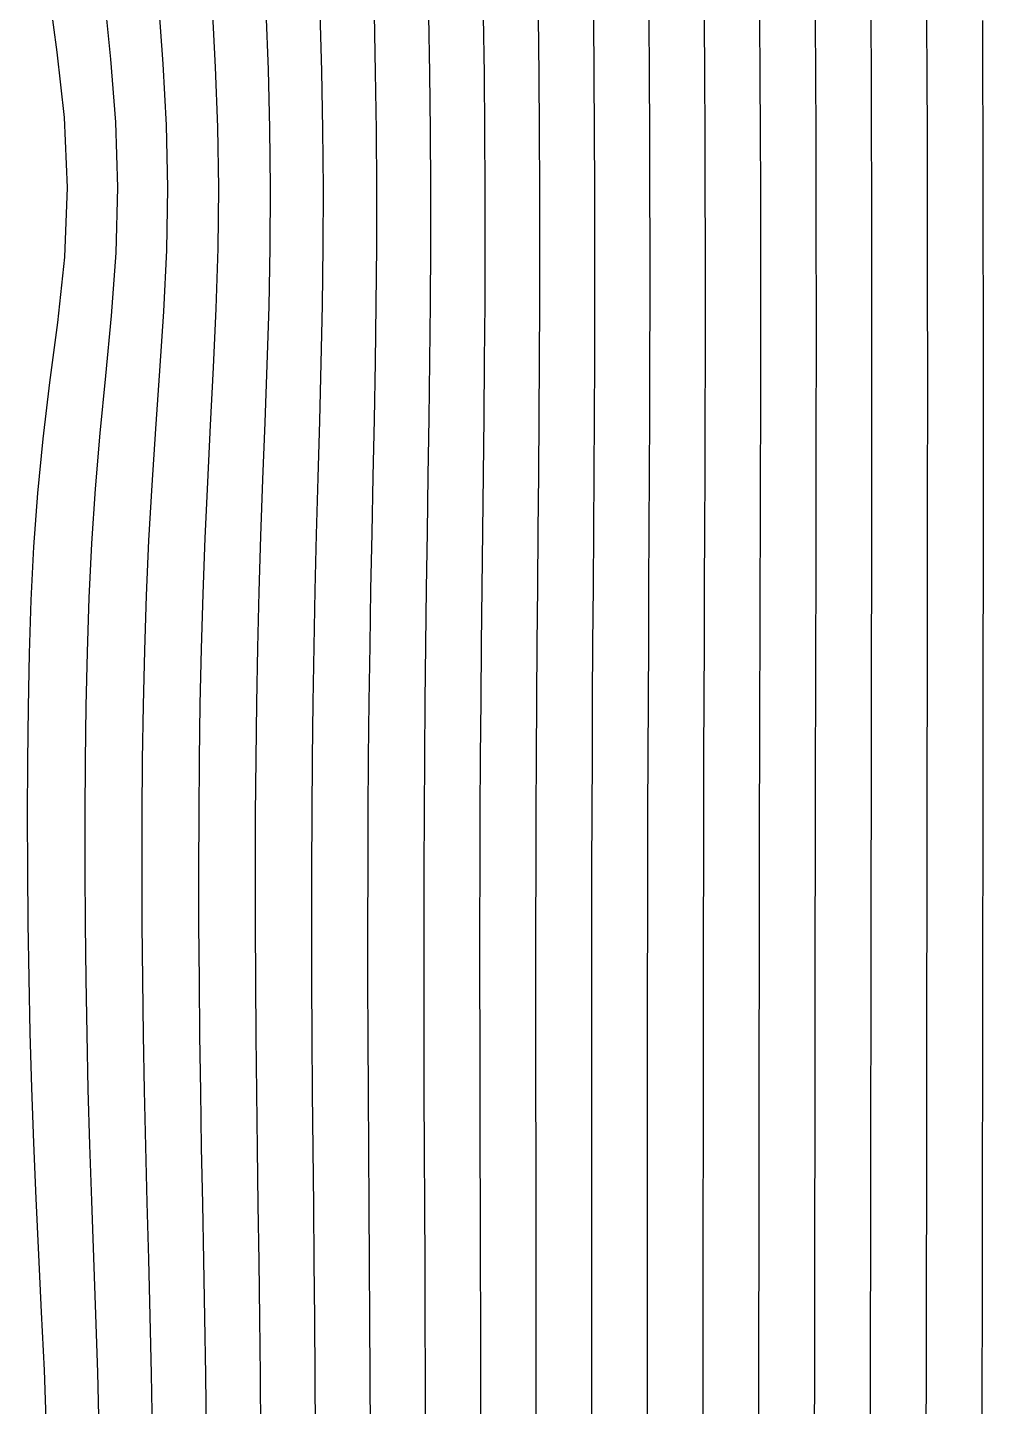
# Model space of a CAD drawing. Header units: metres. Extents: x -287 to 275, y -246 to 245.
# Drawn here: x -204.2 to -119.2, y -122.9 to -0.4 of the extents above; entities that cross this region are included whole.
import ezdxf

# ---------------------------------------------------------------- set-up
doc = ezdxf.new("R2010")
doc.units = ezdxf.units.M

msp = doc.modelspace()

# ---------------------------------------------------------------- linework, layer by layer
for p, q in [((-201.54321, -2.555267, -689.67957), (-202.26895, 2.79657, -690.34454)), ((-196.78159, -3.16748, -690.5849), (-197.31924, 2.172607, -690.9611)), ((-192.12845, -3.59195, -691.2075), (-192.50995, 1.702576, -691.42316)), ((-187.4721, -3.883331, -691.6295), (-187.74191, 1.359894, -691.75714)), ((-182.77567, -4.086548, -691.9185), (-182.96939, 1.110779, -691.99725)), ((-178.03271, -4.232208, -692.12067), (-178.17505, 0.927399, -692.1712)), ((-173.24734, -4.339752, -692.2653), (-173.35464, 0.789825, -692.29913)), ((-168.42627, -4.421661, -692.37134), (-168.50922, 0.684357, -692.3948)), ((-163.57602, -4.48587, -692.4507), (-163.64178, 0.601746, -692.4675)), ((-158.7023, -4.537476, -692.5114), (-158.75558, 0.535614, -692.52386)), ((-153.80957, -4.580017, -692.55865), (-153.8537, 0.481598, -692.5681)), ((-148.90158, -4.615784, -692.596), (-148.93875, 0.436707, -692.6034)), ((-143.98111, -4.646362, -692.6261), (-144.01294, 0.398743, -692.63196)), ((-139.05045, -4.672943, -692.6506), (-139.07803, 0.366211, -692.65533)), ((-134.11136, -4.696289, -692.6708), (-134.13562, 0.337982, -692.6747)), ((-129.16528, -4.717072, -692.6876), (-129.1868, 0.313171, -692.69086)), ((-124.21332, -4.735687, -692.7018), (-124.232544, 0.291199, -692.7045)), ((-119.25647, -4.752533, -692.7138), (-119.2738, 0.271576, -692.7162)), ((-200.91138, -8.375458, -689.1016), (-201.54321, -2.555267, -689.67957)), ((-196.35098, -8.779938, -690.2845), (-196.78159, -3.16748, -690.5849)), ((-191.84036, -9.044678, -691.0455), (-192.12845, -3.59195, -691.2075)), ((-187.27591, -9.220367, -691.53735), (-187.4721, -3.883331, -691.6295)), ((-182.63782, -9.341278, -691.8631), (-182.77567, -4.086548, -691.9185)), ((-177.93237, -9.42804, -692.0855), (-178.03271, -4.232208, -692.12067)), ((-173.17169, -9.493011, -692.2419), (-173.24734, -4.339752, -692.2653)), ((-168.36728, -9.54364, -692.355), (-168.42627, -4.421661, -692.37134)), ((-163.52866, -9.584503, -692.43884), (-163.57602, -4.48587, -692.4507)), ((-158.66321, -9.618439, -692.5025), (-158.7023, -4.537476, -692.5114)), ((-153.77664, -9.6474, -692.55176), (-153.80957, -4.580017, -692.55865)), ((-148.87323, -9.672577, -692.5905), (-148.90158, -4.615784, -692.596)), ((-143.95639, -9.694763, -692.62164), (-143.98111, -4.646362, -692.6261)), ((-139.02856, -9.714691, -692.64685), (-139.05045, -4.672943, -692.6506)), ((-134.0918, -9.732666, -692.66766), (-134.11136, -4.696289, -692.6708)), ((-129.14764, -9.749023, -692.68494), (-129.16528, -4.717072, -692.6876)), ((-124.19733, -9.764008, -692.6995), (-124.21332, -4.735687, -692.7018)), ((-119.24182, -9.777832, -692.71185), (-119.25647, -4.752533, -692.7138)), ((-200.64502, -14.576233, -688.86115), (-200.91138, -8.375458, -689.1016)), ((-196.17569, -14.588348, -690.16455), (-196.35098, -8.779938, -690.2845)), ((-191.72397, -14.60141, -690.9818), (-191.84036, -9.044678, -691.0455)), ((-187.19534, -14.615234, -691.5009), (-187.27591, -9.220367, -691.53735)), ((-182.57913, -14.629639, -691.84064), (-182.63782, -9.341278, -691.8631)), ((-177.88736, -14.644379, -692.07056), (-177.93237, -9.42804, -692.0855)), ((-173.13553, -14.659271, -692.2313), (-173.17169, -9.493011, -692.2419)), ((-168.33713, -14.674225, -692.34717), (-168.36728, -9.54364, -692.355)), ((-163.50272, -14.689026, -692.43274), (-163.52866, -9.584503, -692.43884)), ((-158.64035, -14.703583, -692.49756), (-158.66321, -9.618439, -692.5025)), ((-153.75613, -14.717834, -692.54767), (-153.77664, -9.6474, -692.55176)), ((-148.85461, -14.731659, -692.58716), (-148.87323, -9.672577, -692.5905)), ((-143.9393, -14.745026, -692.6187), (-143.95639, -9.694763, -692.62164)), ((-139.01282, -14.757904, -692.64435), (-139.02856, -9.714691, -692.64685)), ((-134.07721, -14.770233, -692.66547), (-134.0918, -9.732666, -692.66766)), ((-129.13406, -14.782013, -692.683), (-129.14764, -9.749023, -692.68494)), ((-124.18463, -14.793243, -692.69775), (-124.19733, -9.764008, -692.6995)), ((-119.22998, -14.803894, -692.7103), (-119.24182, -9.777832, -692.71185)), ((-200.88824, -20.775055, -689.091), (-200.64502, -14.576233, -688.86115)), ((-196.32568, -20.39502, -690.2744), (-196.17569, -14.588348, -690.16455)), ((-191.8133, -20.156677, -691.03595), (-191.72397, -14.60141, -690.9818)), ((-187.24753, -20.008911, -691.5284), (-187.19534, -14.615234, -691.5009)), ((-182.60855, -19.917023, -691.8548), (-182.57913, -14.629639, -691.84064)), ((-177.90259, -19.859955, -692.0777), (-177.88736, -14.644379, -692.07056)), ((-173.14172, -19.825012, -692.2347), (-173.13553, -14.659271, -692.2313)), ((-168.33746, -19.804413, -692.3483), (-168.33713, -14.674225, -692.34717)), ((-163.49918, -19.793335, -692.43274), (-163.50272, -14.689026, -692.43274)), ((-158.63434, -19.788666, -692.4969), (-158.64035, -14.703583, -692.49756)), ((-153.7485, -19.7883, -692.54663), (-153.75613, -14.717834, -692.54767)), ((-148.84598, -19.790894, -692.5859), (-148.85461, -14.731659, -692.58716)), ((-143.93011, -19.795502, -692.6174), (-143.9393, -14.745026, -692.6187)), ((-139.00333, -19.801361, -692.643), (-139.01282, -14.757904, -692.64435)), ((-134.06769, -19.808075, -692.6641), (-134.07721, -14.770233, -692.66547)), ((-129.12463, -19.815308, -692.68176), (-129.13406, -14.782013, -692.683)), ((-124.175415, -19.822784, -692.6966), (-124.18463, -14.793243, -692.69775)), ((-119.22107, -19.830322, -692.7092), (-119.22998, -14.803894, -692.7103)), ((-201.49643, -26.589294, -689.658), (-200.88824, -20.775055, -689.091)), ((-196.73041, -26.00235, -690.56445), (-196.32568, -20.39502, -690.2744)), ((-192.07379, -25.605042, -691.1883), (-191.8133, -20.156677, -691.03595)), ((-187.41486, -25.342377, -691.61145), (-187.24753, -20.008911, -691.5284)), ((-182.71667, -25.168854, -691.90173), (-182.60855, -19.917023, -691.8548)), ((-177.97272, -25.053589, -692.10504), (-177.90259, -19.859955, -692.0777)), ((-173.18704, -24.976654, -692.25085), (-173.14172, -19.825012, -692.2347)), ((-168.36627, -24.925323, -692.358), (-168.33746, -19.804413, -692.3483)), ((-163.51682, -24.891357, -692.4385), (-163.49918, -19.793335, -692.43274)), ((-158.64429, -24.869385, -692.5002), (-158.63434, -19.788666, -692.4969)), ((-153.75314, -24.855774, -692.5484), (-153.7485, -19.7883, -692.54663)), ((-148.84692, -24.848053, -692.5867), (-148.84598, -19.790894, -692.5859)), ((-143.92847, -24.844482, -692.61755), (-143.93011, -19.795502, -692.6174)), ((-138.99991, -24.843842, -692.6428), (-139.00333, -19.801361, -692.643)), ((-134.06305, -24.845306, -692.6637), (-134.06769, -19.808075, -692.6641)), ((-129.11923, -24.848206, -692.68115), (-129.12463, -19.815308, -692.68176)), ((-124.169495, -24.852112, -692.6959), (-124.175415, -19.822784, -692.6966)), ((-119.214905, -24.856659, -692.7085), (-119.22107, -19.830322, -692.7092)), ((-192.42667, -30.892303, -691.3938), (-192.07379, -25.605042, -691.1883)), ((-187.65482, -30.57962, -691.72974), (-187.41486, -25.342377, -691.61145)), ((-182.87973, -30.36145, -691.9717), (-182.71667, -25.168854, -691.90173)), ((-178.08401, -30.209564, -692.1475), (-177.97272, -25.053589, -692.10504)), ((-173.26324, -30.103607, -692.2772), (-173.18704, -24.976654, -692.25085)), ((-168.4184, -30.029633, -692.3746), (-168.36627, -24.925323, -692.358)), ((-163.55228, -29.977997, -692.44904), (-163.51682, -24.891357, -692.4385)), ((-158.668, -29.94217, -692.5069), (-158.64429, -24.869385, -692.5002)), ((-153.76852, -29.917633, -692.5526), (-153.75314, -24.855774, -692.5484)), ((-148.85638, -29.901184, -692.5893), (-148.84692, -24.848053, -692.5867)), ((-143.93362, -29.890594, -692.61914), (-143.92847, -24.844482, -692.61755)), ((-139.00201, -29.884247, -692.6437), (-138.99991, -24.843842, -692.6428)), ((-134.06299, -29.881042, -692.66406), (-134.06305, -24.845306, -692.6637)), ((-129.11758, -29.880066, -692.6812), (-129.11923, -24.848206, -692.68115)), ((-124.16675, -29.880707, -692.6958), (-124.169495, -24.852112, -692.6959)), ((-119.211365, -29.882507, -692.70825), (-119.214905, -24.856659, -692.7085)), ((-202.19748, -31.931183, -690.31165), (-201.49643, -26.589294, -689.658)), ((-197.24115, -31.333801, -690.92993), (-196.73041, -26.00235, -690.56445)), ((-187.92044, -35.71454, -691.8607), (-187.65482, -30.57962, -691.72974)), ((-183.0694, -35.486603, -692.0529), (-182.87973, -30.36145, -691.9717)), ((-178.21896, -35.320465, -692.1988), (-178.08401, -30.209564, -692.1475)), ((-173.35928, -35.200012, -692.3102), (-173.26324, -30.103607, -692.2772)), ((-168.48672, -35.112793, -692.39606), (-168.4184, -30.029633, -692.3746)), ((-163.60077, -35.049774, -692.4632), (-163.55228, -29.977997, -692.44904)), ((-158.70224, -35.004364, -692.5163), (-158.668, -29.94217, -692.5069)), ((-153.79242, -34.971863, -692.5589), (-153.76852, -29.917633, -692.5526)), ((-148.87274, -34.94876, -692.59344), (-148.85638, -29.901184, -692.5893)), ((-143.94449, -34.932648, -692.6218), (-143.93362, -29.890594, -692.61914)), ((-139.00885, -34.921722, -692.6454), (-139.00201, -29.884247, -692.6437)), ((-134.0668, -34.91458, -692.66516), (-134.06299, -29.881042, -692.66406)), ((-129.1192, -34.91031, -692.6818), (-129.11758, -29.880066, -692.6812)), ((-124.16687, -34.908142, -692.6961), (-124.16675, -29.880707, -692.6958)), ((-119.210266, -34.9075, -692.7083), (-119.211365, -29.882507, -692.70825)), ((-197.73346, -36.429535, -691.28326), (-197.24115, -31.333801, -690.92993)), ((-192.79413, -36.023224, -691.6082), (-192.42667, -30.892303, -691.3938)), ((-202.81113, -36.933807, -690.8859), (-202.19748, -31.931183, -690.31165)), ((-183.26074, -40.549316, -692.13525), (-183.0694, -35.486603, -692.0529)), ((-178.36084, -40.386993, -692.2529), (-178.21896, -35.320465, -692.1988)), ((-173.46384, -40.26471, -692.3461), (-173.35928, -35.200012, -692.3102)), ((-168.56357, -40.17328, -692.4202), (-168.48672, -35.112793, -692.39606)), ((-163.65707, -40.105164, -692.47955), (-163.60077, -35.049774, -692.4632)), ((-158.74338, -40.054626, -692.52747), (-158.70224, -35.004364, -692.5163)), ((-153.8223, -40.017273, -692.5665), (-153.79242, -34.971863, -692.5589)), ((-148.8942, -39.98987, -692.59875), (-148.87274, -34.94876, -692.59344)), ((-143.95969, -39.96991, -692.6254), (-143.94449, -34.932648, -692.6218)), ((-139.01935, -39.955597, -692.6479), (-139.00885, -34.921722, -692.6454)), ((-134.07382, -39.945465, -692.6668), (-134.0668, -34.91458, -692.66516)), ((-129.12363, -39.93857, -692.6829), (-129.1192, -34.91031, -692.6818)), ((-124.16931, -39.934082, -692.6968), (-124.16687, -34.908142, -692.6961)), ((-119.21124, -39.931396, -692.70874), (-119.210266, -34.9075, -692.7083)), ((-198.14618, -41.371582, -691.5814), (-197.73346, -36.429535, -691.28326)), ((-193.12607, -41.035095, -691.80304), (-192.79413, -36.023224, -691.6082)), ((-188.17545, -40.762146, -691.9871), (-187.92044, -35.71454, -691.8607)), ((-203.28241, -41.758636, -691.33044), (-202.81113, -36.933807, -690.8859)), ((-178.49658, -45.414886, -692.3051), (-178.36084, -40.386993, -692.2529)), ((-173.56741, -45.300385, -692.38196), (-173.46384, -40.26471, -692.3461)), ((-168.64197, -45.212006, -692.445), (-168.56357, -40.17328, -692.4202)), ((-163.71619, -45.14435, -692.49677), (-163.65707, -40.105164, -692.47955)), ((-158.78769, -45.092743, -692.53955), (-158.74338, -40.054626, -692.52747)), ((-153.85538, -45.05365, -692.575), (-153.8223, -40.017273, -692.5665)), ((-148.91876, -45.02414, -692.60474), (-148.8942, -39.98987, -692.59875)), ((-143.97778, -45.002014, -692.6297), (-143.95969, -39.96991, -692.6254)), ((-139.03253, -44.985535, -692.6508), (-139.01935, -39.955597, -692.6479)), ((-134.08322, -44.97339, -692.6689), (-134.07382, -39.945465, -692.6668)), ((-129.13022, -44.96454, -692.6844), (-129.12363, -39.93857, -692.6829)), ((-124.173706, -44.958282, -692.6978), (-124.16931, -39.934082, -692.6968)), ((-119.21399, -44.95398, -692.7094), (-119.21124, -39.931396, -692.70874)), ((-198.4661, -46.231445, -691.81537), (-198.14618, -41.371582, -691.5814)), ((-193.40097, -45.970154, -691.9662), (-193.12607, -41.035095, -691.80304)), ((-188.39905, -45.745544, -692.09906), (-188.17545, -40.762146, -691.9871)), ((-183.43665, -45.56143, -692.2117), (-183.26074, -40.549316, -692.13525)), ((-203.62177, -46.513336, -691.655), (-203.28241, -41.758636, -691.33044)), ((-173.66287, -50.3118, -692.41547), (-173.56741, -45.300385, -692.38196)), ((-168.71637, -50.23175, -692.4688), (-168.64197, -45.212006, -692.445)), ((-163.77374, -50.16873, -692.51373), (-163.71619, -45.14435, -692.49677)), ((-158.83197, -50.119507, -692.5517), (-158.78769, -45.092743, -692.53955)), ((-153.88928, -50.081238, -692.5838), (-153.85538, -45.05365, -692.575)), ((-148.94461, -50.051666, -692.611), (-148.91876, -45.02414, -692.60474)), ((-143.99734, -50.0289, -692.6342), (-143.97778, -45.002014, -692.6297)), ((-139.04724, -50.011475, -692.6542), (-139.03253, -44.985535, -692.6508)), ((-134.09424, -49.99823, -692.6713), (-134.08322, -44.97339, -692.6689)), ((-129.13828, -49.98819, -692.68616), (-129.13022, -44.96454, -692.6844)), ((-124.179565, -49.980682, -692.69904), (-124.173706, -44.958282, -692.6978)), ((-119.21808, -49.97519, -692.7103), (-119.21399, -44.95398, -692.7094)), ((-203.85715, -51.253693, -691.886), (-203.62177, -46.513336, -691.655)), ((-198.70212, -51.055786, -691.9915), (-198.4661, -46.231445, -691.81537)), ((-193.61575, -50.86206, -692.09595), (-193.40097, -45.970154, -691.9662)), ((-188.5828, -50.68692, -692.19257), (-188.39905, -45.745544, -692.09906)), ((-183.58777, -50.536743, -692.2783), (-183.43665, -45.56143, -692.2117)), ((-178.6177, -50.412384, -692.35236), (-178.49658, -45.414886, -692.3051)), ((-168.78287, -55.236053, -692.4905), (-168.71637, -50.23175, -692.4688)), ((-163.8265, -55.180695, -692.5296), (-163.77374, -50.16873, -692.51373)), ((-158.87357, -55.136353, -692.5633), (-158.83197, -50.119507, -692.5517)), ((-153.9219, -55.101013, -692.5923), (-153.88928, -50.081238, -692.5838)), ((-148.97006, -55.07309, -692.6173), (-148.94461, -50.051666, -692.611)), ((-144.01715, -55.051025, -692.6389), (-143.99734, -50.0289, -692.6342)), ((-139.06256, -55.03369, -692.6576), (-139.04724, -50.011475, -692.6542)), ((-134.10602, -55.02014, -692.6738), (-134.09424, -49.99823, -692.6713)), ((-129.14731, -55.00952, -692.68805), (-129.13828, -49.98819, -692.68616)), ((-124.1864, -55.001312, -692.70044), (-124.179565, -49.980682, -692.69904)), ((-119.22327, -54.994995, -692.71136), (-119.21808, -49.97519, -692.7103)), ((-204.01495, -56.003723, -692.04803), (-203.85715, -51.253693, -691.886)), ((-198.8692, -55.870575, -692.1208), (-198.70212, -51.055786, -691.9915)), ((-193.77557, -55.73346, -692.1955), (-193.61575, -50.86206, -692.09595)), ((-188.72592, -55.603638, -692.26746), (-188.5828, -50.68692, -692.19257)), ((-183.71036, -55.48761, -692.33374), (-183.58777, -50.536743, -692.2783)), ((-178.71954, -55.38788, -692.39307), (-178.6177, -50.412384, -692.35236)), ((-173.7457, -55.304474, -692.4452), (-173.66287, -50.3118, -692.41547)), ((-158.91049, -60.145172, -692.57385), (-158.87357, -55.136353, -692.5633)), ((-153.95157, -60.11432, -692.6002), (-153.9219, -55.101013, -692.5923)), ((-148.99377, -60.089203, -692.6233), (-148.97006, -55.07309, -692.6173)), ((-144.03607, -60.06894, -692.64343), (-144.01715, -55.051025, -692.6389)), ((-139.0776, -60.05255, -692.661), (-139.06256, -55.03369, -692.6576)), ((-134.11792, -60.039337, -692.67645), (-134.10602, -55.02014, -692.6738)), ((-129.15674, -60.028748, -692.69), (-129.14731, -55.00952, -692.68805)), ((-124.19379, -60.020233, -692.70197), (-124.1864, -55.001312, -692.70044)), ((-119.229126, -60.013397, -692.7125), (-119.22327, -54.994995, -692.71136)), ((-204.1148, -60.771637, -692.15985), (-204.01495, -56.003723, -692.04803)), ((-198.98117, -60.68869, -692.21326), (-198.8692, -55.870575, -692.1208)), ((-193.88815, -60.598083, -692.2695), (-193.77557, -55.73346, -692.1955)), ((-188.83127, -60.508026, -692.32513), (-188.72592, -55.603638, -692.26746)), ((-183.8042, -60.42398, -692.3779), (-183.71036, -55.48761, -692.33374)), ((-178.80032, -60.348846, -692.4265), (-178.71954, -55.38788, -692.39307)), ((-173.8136, -60.283844, -692.47034), (-173.7457, -55.304474, -692.4452)), ((-168.83884, -60.22882, -692.50934), (-168.78287, -55.236053, -692.4905)), ((-163.8722, -60.182953, -692.5437), (-163.8265, -55.180695, -692.5296)), ((-134.12946, -65.056305, -692.679), (-134.11792, -60.039337, -692.67645)), ((-129.16614, -65.04614, -692.692), (-129.15674, -60.028748, -692.69)), ((-124.20148, -65.03769, -692.70355), (-124.19379, -60.020233, -692.70197)), ((-119.23535, -65.03067, -692.71375), (-119.229126, -60.013397, -692.7125)), ((-204.17004, -65.55847, -692.2345), (-204.1148, -60.771637, -692.15985)), ((-199.04892, -65.51575, -692.27704), (-198.98117, -60.68869, -692.21326)), ((-193.9607, -65.463776, -692.3222), (-193.88815, -60.598083, -692.2695)), ((-188.90277, -65.40814, -692.3676), (-188.83127, -60.508026, -692.32513)), ((-183.87082, -65.35312, -692.41156), (-183.8042, -60.42398, -692.3779)), ((-178.85999, -65.30148, -692.45276), (-178.80032, -60.348846, -692.4265)), ((-173.86551, -65.25482, -692.49066), (-173.8136, -60.283844, -692.47034)), ((-168.88315, -65.213745, -692.525), (-168.83884, -60.22882, -692.50934)), ((-163.90942, -65.17822, -692.5558), (-163.8722, -60.182953, -692.5437)), ((-158.94147, -65.14801, -692.5831), (-158.91049, -60.145172, -692.57385)), ((-153.97717, -65.12256, -692.60736), (-153.95157, -60.11432, -692.6002)), ((-149.01486, -65.1012, -692.6287), (-148.99377, -60.089203, -692.6233)), ((-144.05331, -65.083405, -692.64764), (-144.03607, -60.06894, -692.64343)), ((-139.0917, -65.0686, -692.6643), (-139.0776, -60.05255, -692.661)), ((-204.18896, -70.36258, -692.2805), (-204.17004, -65.55847, -692.2345)), ((-199.07993, -70.35379, -692.3179), (-199.04892, -65.51575, -692.27704)), ((-193.99905, -70.33487, -692.3573), (-193.9607, -65.463776, -692.3222)), ((-188.94427, -70.30942, -692.39703), (-188.90277, -65.40814, -692.3676)), ((-183.91235, -70.28052, -692.43567), (-183.87082, -65.35312, -692.41156)), ((-178.89938, -70.25064, -692.4723), (-178.85999, -65.30148, -692.45276)), ((-173.90155, -70.221466, -692.5063), (-173.86551, -65.25482, -692.49066)), ((-168.91534, -70.19418, -692.5374), (-168.88315, -65.213745, -692.525)), ((-163.93759, -70.16928, -692.56555), (-163.90942, -65.17822, -692.5558)), ((-158.96585, -70.14697, -692.5908), (-158.94147, -65.14801, -692.5831)), ((-153.99805, -70.12738, -692.61346), (-153.97717, -65.12256, -692.60736)), ((-149.03262, -70.11023, -692.63354), (-149.01486, -65.1012, -692.6287)), ((-144.06836, -70.09537, -692.6514), (-144.05331, -65.083405, -692.64764)), ((-139.10443, -70.08255, -692.66736), (-139.0917, -65.0686, -692.6643)), ((-134.14017, -70.0715, -692.68146), (-134.12946, -65.056305, -692.679)), ((-129.17517, -70.06204, -692.694), (-129.16614, -65.04614, -692.692)), ((-124.20911, -70.053894, -692.7051), (-124.20148, -65.03769, -692.70355)), ((-119.24182, -70.046875, -692.715), (-119.23535, -65.03067, -692.71375)), ((-204.17621, -75.18182, -692.30334), (-204.18896, -70.36258, -692.2805)), ((-199.07904, -75.20346, -692.33984), (-199.07993, -70.35379, -692.3179)), ((-194.00739, -75.21399, -692.37756), (-193.99905, -70.33487, -692.3573)), ((-188.95905, -75.215454, -692.41504), (-188.94427, -70.30942, -692.39703)), ((-183.931, -75.210175, -692.45123), (-183.91235, -70.28052, -692.43567)), ((-178.91995, -75.200195, -692.4855), (-178.89938, -70.25064, -692.4723)), ((-173.92255, -75.18741, -692.51733), (-173.90155, -70.221466, -692.5063)), ((-168.9357, -75.17313, -692.5466), (-168.91534, -70.19418, -692.5374)), ((-163.9567, -75.15845, -692.57306), (-163.93759, -70.16928, -692.56555)), ((-158.98337, -75.14404, -692.597), (-158.96585, -70.14697, -692.5908)), ((-154.01385, -75.13025, -692.61847), (-153.99805, -70.12738, -692.61346)), ((-149.04672, -75.11746, -692.6377), (-149.03262, -70.11023, -692.63354)), ((-144.08084, -75.10571, -692.6548), (-144.06836, -70.09537, -692.6514)), ((-139.11545, -75.09506, -692.67004), (-139.10443, -70.08255, -692.66736)), ((-134.14984, -75.08545, -692.68365), (-134.14017, -70.0715, -692.68146)), ((-129.18365, -75.07684, -692.6958), (-129.17517, -70.06204, -692.694)), ((-124.21649, -75.06915, -692.7066), (-124.20911, -70.053894, -692.7051)), ((-119.24829, -75.06229, -692.71625), (-119.24182, -70.046875, -692.715)), ((-204.13373, -80.014465, -692.3062), (-204.17621, -75.18182, -692.30334)), ((-199.04898, -80.06525, -692.3455), (-199.07904, -75.20346, -692.33984)), ((-193.98856, -80.10315, -692.3848), (-194.00739, -75.21399, -692.37756)), ((-188.94962, -80.12924, -692.423), (-188.95905, -75.215454, -692.41504)), ((-183.92892, -80.145386, -692.4592), (-183.931, -75.210175, -692.45123)), ((-178.92325, -80.15347, -692.49304), (-178.91995, -75.200195, -692.4855)), ((-173.92944, -80.15555, -692.52423), (-173.92255, -75.18741, -692.51733)), ((-168.94489, -80.15326, -692.5527), (-168.9357, -75.17313, -692.5466)), ((-163.96713, -80.14804, -692.5784), (-163.9567, -75.15845, -692.57306)), ((-158.9943, -80.14093, -692.6016), (-158.98337, -75.14404, -692.597)), ((-154.02475, -80.13272, -692.62244), (-154.01385, -75.13025, -692.61847)), ((-149.05722, -80.124084, -692.64105), (-149.04672, -75.11746, -692.6377)), ((-144.09079, -80.115326, -692.65765), (-144.08084, -75.10571, -692.6548)), ((-139.1247, -80.10681, -692.6725), (-139.11545, -75.09506, -692.67004)), ((-134.15836, -80.09863, -692.6857), (-134.14984, -75.08545, -692.68365)), ((-129.19144, -80.09094, -692.6975), (-129.18365, -75.07684, -692.6958)), ((-124.22363, -80.08374, -692.70807), (-124.21649, -75.06915, -692.7066)), ((-119.2547, -80.07712, -692.7175), (-119.24829, -75.06229, -692.71625)), ((-204.06122, -84.8602, -692.2906), (-204.13373, -80.014465, -692.3062)), ((-198.99075, -84.94034, -692.3365), (-199.04898, -80.06525, -692.3455)), ((-193.9444, -85.00452, -692.3806), (-193.98856, -80.10315, -692.3848)), ((-188.91812, -85.05353, -692.42206), (-188.94962, -80.12924, -692.423)), ((-183.90814, -85.08905, -692.46045), (-183.92892, -80.145386, -692.4592)), ((-178.91098, -85.11334, -692.49554), (-178.92325, -80.15347, -692.49304)), ((-173.9238, -85.12857, -692.5274), (-173.92944, -80.15555, -692.52423)), ((-168.944, -85.13687, -692.5561), (-168.94489, -80.15326, -692.5527)), ((-163.9697, -85.13995, -692.58185), (-163.96713, -80.14804, -692.5784)), ((-158.99915, -85.13931, -692.60486), (-158.9943, -80.14093, -692.6016)), ((-154.03107, -85.13605, -692.6254), (-154.02475, -80.13272, -692.62244)), ((-149.06436, -85.13107, -692.64374), (-149.05722, -80.124084, -692.64105)), ((-144.0983, -85.12506, -692.66003), (-144.09079, -80.115326, -692.65765)), ((-139.13223, -85.11847, -692.6746), (-139.1247, -80.10681, -692.6725)), ((-134.16577, -85.1116, -692.68756), (-134.15836, -80.09863, -692.6857)), ((-129.19855, -85.10474, -692.69916), (-129.19144, -80.09094, -692.6975)), ((-124.23035, -85.09802, -692.7095), (-124.22363, -80.08374, -692.70807)), ((-119.26099, -85.09158, -692.71875), (-119.2547, -80.07712, -692.7175)), ((-203.95712, -89.72058, -692.2569), (-204.06122, -84.8602, -692.2906)), ((-198.9046, -89.83115, -692.31354), (-198.99075, -84.94034, -692.3365)), ((-193.87625, -89.92099, -692.36584), (-193.9444, -85.00452, -692.3806)), ((-188.86642, -89.99121, -692.41327), (-188.91812, -85.05353, -692.42206)), ((-183.8706, -90.0441, -692.4558), (-183.90814, -85.08905, -692.46045)), ((-178.88513, -90.08234, -692.4937), (-178.91098, -85.11334, -692.49554)), ((-173.9072, -90.108765, -692.52734), (-173.9238, -85.12857, -692.5274)), ((-168.93454, -90.125854, -692.5571), (-168.944, -85.13687, -692.5561)), ((-163.96555, -90.135895, -692.5835), (-163.9697, -85.13995, -692.58185)), ((-158.99884, -90.140594, -692.6069), (-158.99915, -85.13931, -692.60486)), ((-154.03345, -90.14142, -692.6275), (-154.03107, -85.13605, -692.6254)), ((-149.06857, -90.139496, -692.6458), (-149.06436, -85.13107, -692.64374)), ((-144.10373, -90.13568, -692.66205), (-144.0983, -85.12506, -692.66003)), ((-139.13834, -90.130615, -692.67645), (-139.13223, -85.11847, -692.6746)), ((-134.17224, -90.12482, -692.6893), (-134.16577, -85.1116, -692.68756)), ((-129.20511, -90.11859, -692.7007), (-129.19855, -85.10474, -692.69916)), ((-124.23682, -90.11221, -692.7109), (-124.23035, -85.09802, -692.7095)), ((-119.26727, -90.105896, -692.72), (-119.26099, -85.09158, -692.71875)), ((-203.81894, -94.60007, -692.2048), (-203.95712, -89.72058, -692.2569)), ((-198.79044, -94.742096, -692.27734), (-198.9046, -89.83115, -692.31354)), ((-193.78549, -94.8566, -692.34155), (-193.87625, -89.92099, -692.36584)), ((-188.79672, -94.94592, -692.3975), (-188.86642, -89.99121, -692.41327)), ((-183.81885, -95.01346, -692.4461), (-183.8706, -90.0441, -692.4558)), ((-178.84805, -95.06305, -692.4882), (-178.88513, -90.08234, -692.4937)), ((-173.88177, -95.098236, -692.52466), (-173.9072, -90.108765, -692.52734)), ((-168.91818, -95.12213, -692.5563), (-168.93454, -90.125854, -692.5571)), ((-163.95605, -95.1373, -692.5838), (-163.96555, -90.135895, -692.5835)), ((-158.99448, -95.145966, -692.60785), (-158.99884, -90.140594, -692.6069)), ((-154.0328, -95.14972, -692.6289), (-154.03345, -90.14142, -692.6275)), ((-149.07059, -95.149994, -692.64734), (-149.06857, -90.139496, -692.6458)), ((-144.10754, -95.147736, -692.66364), (-144.10373, -90.13568, -692.66205)), ((-139.14337, -95.14377, -692.67804), (-139.13834, -90.130615, -692.67645)), ((-134.17798, -95.13867, -692.6908), (-134.17224, -90.12482, -692.6893)), ((-129.21127, -95.13284, -692.7021), (-129.20511, -90.11859, -692.7007)), ((-124.243164, -95.12659, -692.71216), (-124.23682, -90.11221, -692.7109)), ((-119.27362, -95.12024, -692.7212), (-119.26727, -90.105896, -692.72)), ((-203.64459, -99.506714, -692.134), (-203.81894, -94.60007, -692.2048)), ((-198.64902, -99.67999, -692.22864), (-198.79044, -94.742096, -692.27734)), ((-193.6745, -99.81665, -692.3088), (-193.78549, -94.8566, -692.34155)), ((-188.712, -99.92157, -692.3761), (-188.79672, -94.94592, -692.3975)), ((-183.75586, -100.000275, -692.4325), (-183.81885, -95.01346, -692.4461)), ((-178.80255, -100.05786, -692.4799), (-178.84805, -95.06305, -692.4882)), ((-173.85, -100.098816, -692.51996), (-173.88177, -95.098236, -692.52466)), ((-168.89703, -100.12698, -692.554), (-168.91818, -95.12213, -692.5563)), ((-163.94293, -100.145325, -692.58307), (-163.95605, -95.1373, -692.5838)), ((-158.98737, -100.15628, -692.6081), (-158.99448, -95.145966, -692.60785)), ((-154.03015, -100.16174, -692.62976), (-154.0328, -95.14972, -692.6289)), ((-149.0712, -100.16321, -692.6486), (-149.07059, -95.149994, -692.64734)), ((-144.11038, -100.16174, -692.66504), (-144.10754, -95.147736, -692.66364)), ((-139.1478, -100.15823, -692.6795), (-139.14337, -95.14377, -692.67804)), ((-134.18341, -100.15338, -692.6922), (-134.17798, -95.13867, -692.6908)), ((-129.21732, -100.14761, -692.7035), (-129.21127, -95.13284, -692.7021)), ((-124.24957, -100.1413, -692.71344), (-124.243164, -95.12659, -692.71216)), ((-119.28015, -100.134735, -692.72235), (-119.27362, -95.12024, -692.7212)), ((-203.43433, -104.45334, -692.045), (-203.64459, -99.506714, -692.134)), ((-198.48349, -104.65396, -692.16907), (-198.64902, -99.67999, -692.22864)), ((-193.54752, -104.807465, -692.2694), (-193.6745, -99.81665, -692.3088)), ((-188.6167, -104.92261, -692.35046), (-188.712, -99.92157, -692.3761)), ((-183.68576, -105.007355, -692.4162), (-183.75586, -100.000275, -692.4325)), ((-178.75217, -105.068634, -692.46985), (-178.80255, -100.05786, -692.4799)), ((-173.81485, -105.11191, -692.5141), (-173.85, -100.098816, -692.51996)), ((-168.87344, -105.14145, -692.5509), (-168.89703, -100.12698, -692.554)), ((-163.92813, -105.160645, -692.5818), (-163.94293, -100.145325, -692.58307)), ((-158.97913, -105.17215, -692.608), (-158.98737, -100.15628, -692.6081)), ((-154.02673, -105.17789, -692.6304), (-154.03015, -100.16174, -692.62976)), ((-149.07126, -105.17944, -692.6496), (-149.0712, -100.16321, -692.6486)), ((-144.11295, -105.17798, -692.6663), (-144.11038, -100.16174, -692.66504)), ((-139.1521, -105.17432, -692.68085), (-139.1478, -100.15823, -692.6795)), ((-134.1889, -105.16922, -692.6936), (-134.18341, -100.15338, -692.6922)), ((-129.22354, -105.16315, -692.70483), (-129.21732, -100.14761, -692.7035)), ((-124.256165, -105.15646, -692.7148), (-124.24957, -100.1413, -692.71344)), ((-119.28699, -105.149475, -692.7236), (-119.28015, -100.134735, -692.72235)), ((-203.19394, -109.45715, -691.94086), (-203.43433, -104.45334, -692.045)), ((-198.30115, -109.67499, -692.1017), (-198.48349, -104.65396, -692.16907)), ((-193.41171, -109.835724, -692.2261), (-193.54752, -104.807465, -692.2694)), ((-188.51706, -109.95282, -692.3228), (-188.6167, -104.92261, -692.35046)), ((-183.6138, -110.03711, -692.3988), (-183.68576, -105.007355, -692.4162)), ((-178.70117, -110.09686, -692.4592), (-178.75217, -105.068634, -692.46985)), ((-173.77966, -110.138275, -692.5079), (-173.81485, -105.11191, -692.5141)), ((-168.85019, -110.16608, -692.5476), (-168.87344, -105.14145, -692.5509)), ((-163.91373, -110.183685, -692.5804), (-163.92813, -105.160645, -692.5818)), ((-158.97128, -110.19379, -692.6078), (-158.97913, -105.17215, -692.608)), ((-154.02374, -110.198364, -692.6309), (-154.02673, -105.17789, -692.6304)), ((-149.07178, -110.19891, -692.65063), (-149.07126, -105.17944, -692.6496)), ((-144.116, -110.1965, -692.6676), (-144.11295, -105.17798, -692.6663)), ((-139.15689, -110.19208, -692.68225), (-139.1521, -105.17432, -692.68085)), ((-134.19489, -110.18622, -692.69507), (-134.1889, -105.16922, -692.6936)), ((-129.23029, -110.179474, -692.70624), (-129.22354, -105.16315, -692.70483)), ((-124.26337, -110.17215, -692.7161), (-124.256165, -105.15646, -692.7148)), ((-119.29431, -110.16455, -692.72485), (-119.28699, -105.149475, -692.7236)), ((-202.93857, -114.53754, -691.8288), (-203.19394, -109.45715, -691.94086)), ((-198.11545, -114.75348, -692.0321), (-198.30115, -109.67499, -692.1017)), ((-193.27798, -114.90668, -692.1828), (-193.41171, -109.835724, -692.2261)), ((-188.42157, -115.01477, -692.29596), (-188.51706, -109.95282, -692.3228)), ((-183.54645, -115.090454, -692.3823), (-183.6138, -110.03711, -692.3988)), ((-178.65448, -115.1427, -692.44934), (-178.70117, -110.09686, -692.4592)), ((-173.74823, -115.17789, -692.5023), (-173.77966, -110.138275, -692.5079)), ((-168.82999, -115.20062, -692.54474), (-168.85019, -110.16608, -692.5476)), ((-163.90189, -115.21417, -692.57935), (-163.91373, -110.183685, -692.5804)), ((-158.96558, -115.22104, -692.60785), (-158.97128, -110.19379, -692.6078)), ((-154.02249, -115.22299, -692.6317), (-154.02374, -110.198364, -692.6309)), ((-149.07373, -115.221405, -692.65186), (-149.07178, -110.19891, -692.65063)), ((-144.12024, -115.217316, -692.669), (-144.116, -110.1965, -692.6676)), ((-139.16275, -115.21146, -692.6838), (-139.15689, -110.19208, -692.68225)), ((-134.20178, -115.20438, -692.6966), (-134.19489, -110.18622, -692.69507)), ((-129.23785, -115.19656, -692.70776), (-129.23029, -110.179474, -692.70624)), ((-124.27124, -115.18829, -692.7175), (-124.26337, -110.17215, -692.7161)), ((-119.30243, -115.17987, -692.7262), (-119.29431, -110.16455, -692.72485)), ((-202.69601, -119.70972, -691.7218), (-202.93857, -114.53754, -691.8288)), ((-197.9466, -119.895386, -691.9686), (-198.11545, -114.75348, -692.0321)), ((-193.16061, -120.02194, -692.1447), (-193.27798, -114.90668, -692.1828)), ((-188.34033, -120.108154, -692.27313), (-188.42157, -115.01477, -692.29596)), ((-183.49081, -120.16644, -692.3688), (-183.54645, -115.090454, -692.3823)), ((-178.61725, -120.20505, -692.44165), (-178.65448, -115.1427, -692.44934)), ((-173.72427, -120.229645, -692.4982), (-173.74823, -115.17789, -692.5023)), ((-129.24655, -120.214294, -692.70935), (-129.23785, -115.19656, -692.70776)), ((-124.28015, -120.204865, -692.7191), (-124.27124, -115.18829, -692.7175)), ((-119.31128, -120.195404, -692.72766), (-119.30243, -115.17987, -692.7262)), ((-168.81573, -120.2442, -692.543), (-168.82999, -115.20062, -692.54474)), ((-163.89465, -120.2514, -692.5791), (-163.90189, -115.21417, -692.57935)), ((-158.9635, -120.253265, -692.6085), (-158.96558, -115.22104, -692.60785)), ((-154.02411, -120.25137, -692.6329), (-154.02249, -115.22299, -692.6317)), ((-149.07803, -120.246704, -692.6533), (-149.07373, -115.221405, -692.65186)), ((-144.12643, -120.24011, -692.67065), (-144.12024, -115.217316, -692.669)), ((-139.17017, -120.23224, -692.6855), (-139.16275, -115.21146, -692.6838)), ((-134.21002, -120.22351, -692.69824), (-134.20178, -115.20438, -692.6966)), ((-202.50537, -124.97464, -691.638), (-202.69601, -119.70972, -691.7218)), ((-197.81934, -125.09714, -691.92114), (-197.9466, -119.895386, -691.9686)), ((-193.0755, -125.17703, -692.11755), (-193.16061, -120.02194, -692.1447)), ((-188.28378, -125.22876, -692.2577), (-188.34033, -120.108154, -692.27313)), ((-183.45398, -125.261536, -692.36035), (-183.49081, -120.16644, -692.3688)), ((-178.5943, -125.2811, -692.43744), (-178.61725, -120.20505, -692.44165)), ((-173.71121, -125.29141, -692.49664), (-173.72427, -120.229645, -692.4982)), ((-168.80981, -125.295105, -692.543), (-168.81573, -120.2442, -692.543)), ((-163.89386, -125.29404, -692.58), (-163.89465, -120.2514, -692.5791)), ((-158.96643, -125.28955, -692.61005), (-158.9635, -120.253265, -692.6085)), ((-154.02966, -125.282684, -692.6347), (-154.02411, -120.25137, -692.6329)), ((-149.08545, -125.27414, -692.6553), (-149.07803, -120.246704, -692.6533)), ((-144.13507, -125.264496, -692.67267), (-144.12643, -120.24011, -692.67065)), ((-139.17963, -125.25412, -692.68744), (-139.17017, -120.23224, -692.6855)), ((-134.21994, -125.24338, -692.70013), (-134.21002, -120.22351, -692.69824)), ((-129.25662, -125.232544, -692.7112), (-129.24655, -120.214294, -692.70935)), ((-124.29022, -125.22174, -692.72076), (-124.28015, -120.204865, -692.7191)), ((-119.32135, -125.21109, -692.72925), (-119.31128, -120.195404, -692.72766))]:
    msp.add_line(p, q)

doc.saveas('drawing.dxf')
